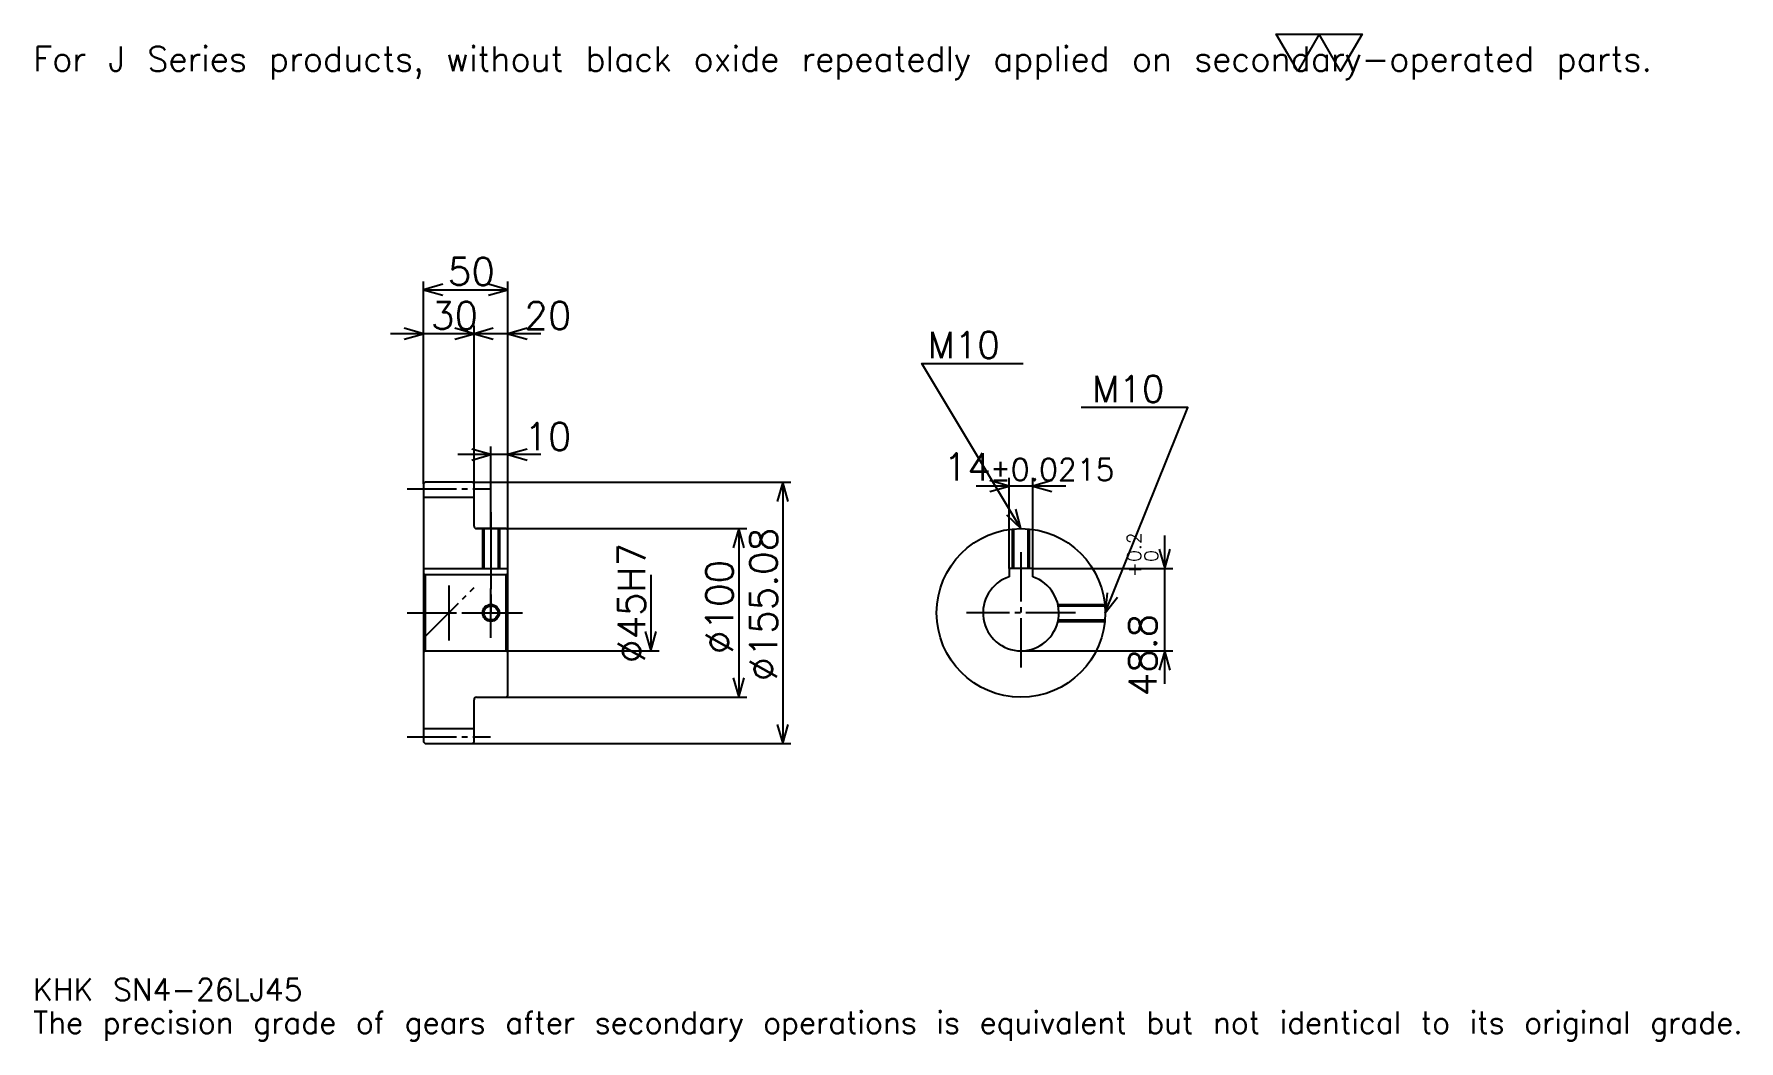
# Model space of a CAD drawing. Extents: x 33 to 1044, y 12 to 609.
import ezdxf

# ---------------------------------------------------------------- set-up
doc = ezdxf.new("R2010")
doc.units = 0
doc.linetypes.add('DASHDOT', pattern=[39.130436, 29.347826, -3.26087, 3.26087, -3.26087])
doc.layers.get('0').update_dxf_attribs({"linetype": 'CONTINUOUS'})
doc.layers.add('DASHDOT', color=6, linetype='DASHDOT')
doc.styles.add('KANJI', font='TXT', dxfattribs={"bigfont": 'BIGFONT'})

msp = doc.modelspace()

# ---------------------------------------------------------------- linework, layer by layer
at = {"color": 5}
for p, q in [((264.130432, 343.299957), (264.130432, 462.321716)), ((264.130432, 457.430389), (314.130432, 457.430389)), ((314.130432, 343.299957), (314.130432, 462.321716)), ((294.130432, 343.299957), (294.130432, 436.234741)), ((313.695648, 431.343445), (244.565216, 431.343445)), ((333.695648, 431.343445), (274.565216, 431.343445)), ((304.130432, 343.299957), (304.130432, 364.495605)), ((333.695648, 359.604309), (284.565216, 359.604309)), ((611.478271, 292.060852), (611.478271, 345.865204)), ((625.478271, 292.060852), (625.478271, 345.865204)), ((264.130432, 342.299957), (264.130432, 343.299957)), ((293.130432, 343.299957), (314.130432, 343.299957)), ((294.130432, 342.299957), (294.130432, 343.299957)), ((304.130432, 315.760864), (304.130432, 343.299957)), ((304.130432, 315.760864), (304.130432, 343.299957)), ((314.130432, 343.299957), (482.065216, 343.299957)), ((314.130432, 314.760864), (314.130432, 343.299957)), ((477.173889, 343.299957), (477.173889, 188.221771)), ((645.043457, 340.973907), (591.913086, 340.973907)), ((295.630432, 315.760864), (314.130432, 315.760864)), ((314.130432, 315.760864), (455.978271, 315.760864)), ((451.086975, 315.760864), (451.086975, 215.760864)), ((703.739136, 223.695648), (703.739136, 311.626068)), ((398.913025, 288.260864), (398.913025, 243.260864)), ((625.478271, 292.060852), (708.630432, 292.060852)), ((314.130432, 243.260864), (403.804352, 243.260864)), ((618.478271, 243.260864), (708.630432, 243.260864)), ((295.630432, 215.760864), (314.130432, 215.760864)), ((314.130432, 215.760864), (455.978271, 215.760864)), ((293.130432, 188.221771), (314.130432, 188.221771)), ((314.130432, 188.221771), (482.065216, 188.221771))]:
    msp.add_line(p, q, dxfattribs=at)
at = {"color": 4}
for p, q in [((264.130432, 334.299957), (294.130432, 334.299957)), ((264.130432, 292.060852), (314.130432, 292.060852)), ((265.130432, 288.260864), (265.130432, 243.260864)), ((313.130432, 288.260864), (314.130432, 289.260864)), ((313.130432, 243.260864), (314.130432, 242.260864)), ((264.130432, 197.221771), (294.130432, 197.221771))]:
    msp.add_line(p, q, dxfattribs=at)
at = {"color": 7}
msp.add_line((279.130432, 282.065216), (279.130432, 249.456512), dxfattribs=at)
msp.add_lwpolyline([(782.608704, 586.956543), (769.891296, 609), (820.760864, 609), (808.043457, 586.956543), (795.326111, 609), (782.608704, 586.956543)], dxfattribs=at)
at = {"color": 5}
for points in [[(275.543488, 460.691254), (264.130432, 457.430389), (275.543488, 454.169525)], [(302.717377, 454.169525), (314.130432, 457.430389), (302.717377, 460.691254)], [(252.717392, 428.082581), (264.130432, 431.343445), (252.717392, 434.604309)], [(282.717377, 428.082581), (294.130432, 431.343445), (282.717377, 434.604309)], [(305.543488, 434.604309), (294.130432, 431.343445), (305.543488, 428.082581)], [(325.543488, 434.604309), (314.130432, 431.343445), (325.543488, 428.082581)], [(618.478271, 315.760864), (559.782593, 413.586945), (619.782593, 413.586945)], [(668.478271, 265.760864), (717.391296, 387.5), (654.130432, 387.5)], [(292.717377, 356.343445), (304.130432, 359.604309), (292.717377, 362.865173)], [(325.543488, 362.865173), (314.130432, 359.604309), (325.543488, 356.343445)], [(600.065186, 337.713043), (611.478271, 340.973907), (600.065186, 344.234772)], [(636.891357, 344.234772), (625.478271, 340.973907), (636.891357, 337.713043)], [(480.434753, 331.886932), (477.173889, 343.299957), (473.913025, 331.886932)], [(609.81012, 323.869751), (618.478271, 315.760864), (615.402466, 327.225159)], [(454.347839, 304.347809), (451.086975, 315.760864), (447.826111, 304.347809)], [(700.478271, 303.473907), (703.739136, 292.060852), (707, 303.473907)], [(669.70752, 277.566803), (668.478271, 265.760864), (675.759033, 275.135376)], [(395.652161, 254.673904), (398.913025, 243.260864), (402.173889, 254.673904)], [(707, 231.847824), (703.739136, 243.260864), (700.478271, 231.847824)], [(447.826111, 227.173904), (451.086975, 215.760864), (454.347839, 227.173904)], [(473.913025, 199.634796), (477.173889, 188.221771), (480.434753, 199.634796)]]:
    msp.add_lwpolyline(points, dxfattribs=at)
at = {"color": 4}
for points in [[(294.130432, 317.260864), (294.130432, 342.299957), (293.130432, 343.299957), (265.130432, 343.299957), (264.130432, 342.299957), (264.130432, 242.260864)], [(295.630432, 215.760864), (313.130432, 215.760864), (314.130432, 216.760864), (314.130432, 314.760864), (313.130432, 315.760864), (295.630432, 315.760864)], [(299.130432, 315.760864), (299.130432, 292.060852)], [(299.94043, 315.760864), (299.94043, 292.060852)], [(308.320435, 315.760864), (308.320435, 292.060852)], [(309.130432, 315.760864), (309.130432, 292.060852)], [(613.478271, 292.060852), (613.478271, 315.510223)], [(614.288269, 292.060852), (614.288269, 315.584991)], [(622.668274, 292.060852), (622.668274, 315.584991)], [(623.478271, 292.060852), (623.478271, 315.510223)], [(264.130432, 242.260864), (265.130432, 243.260864), (313.130432, 243.260864), (313.130432, 288.260864), (265.130432, 288.260864), (264.130432, 289.260864)], [(625.478271, 287.144257), (625.478271, 292.060852), (611.478271, 292.060852), (611.478271, 287.144257)], [(640.415649, 270.760864), (668.227661, 270.760864)], [(640.584717, 269.950867), (668.302368, 269.950867)], [(640.415649, 260.760864), (668.227661, 260.760864)], [(640.584717, 261.570862), (668.302368, 261.570862)], [(264.130432, 242.260864), (264.130432, 189.221771), (265.130432, 188.221771), (293.130432, 188.221771), (294.130432, 189.221771), (294.130432, 214.260864)]]:
    msp.add_lwpolyline(points, dxfattribs=at)
for centre, radius in [((618.478271, 265.760864), 50), ((304.130432, 265.760864), 4.19)]:
    msp.add_circle(centre, radius, dxfattribs=at)
at = {"color": 7}
msp.add_circle((304.130432, 265.760864), 5, dxfattribs=at)
at = {"color": 4}
for centre, radius, start, end in [((295.630432, 317.260864), 1.5, 180, 270), ((618.478271, 265.760864), 22.5, 108.12620381, 71.87379619), ((295.630432, 214.260864), 1.5, 90, 180)]:
    msp.add_arc(centre, radius, start, end, dxfattribs=at)
at = {"layer": 'DASHDOT', "color": 7}
for p, q in [((254.347824, 339.299957), (303.913025, 339.299957)), ((304.130432, 315.760864), (304.130432, 265.760864)), ((618.478271, 301.843475), (618.478271, 233.478256)), ((264.130432, 250.760864), (294.130432, 280.760864)), ((254.347824, 265.760864), (323.913025, 265.760864)), ((650.760864, 265.760864), (586.195679, 265.760864)), ((254.347824, 192.221771), (303.913025, 192.221771))]:
    msp.add_line(p, q, dxfattribs=at)
for points in [[(304.130432, 325.543457), (304.130432, 282.278259)], [(304.130432, 250.978256), (304.130432, 280.543488)], [(289.347839, 265.760864), (318.913025, 265.760864)]]:
    msp.add_lwpolyline(points, dxfattribs=at)

# ---------------------------------------------------------------- texts
at = {"color": 7, "style": 'KANJI'}
for s, height, p in [('For J Series products, without black oxide repeatedly applied on secondary-operated parts.', 14.673913, (32.608696, 586.956543)), ('50', 16.304348, (278.532593, 460.039062)), ('30', 16.304348, (268.532593, 433.952148)), ('20', 16.304348, (323.913025, 433.952148)), ('M10', 15.652175, (563.043457, 416.847839)), ('M10', 15.652175, (660.652161, 390.760864)), ('10', 16.304348, (323.913025, 362.213013)), ('14', 16.304348, (572.594604, 344.234772)), ('%%p0.0215', 13.043478, (600.146973, 344.234772)), ('KHK SN4-26LJ45', 13.043478, (32.608696, 35.869564)), ('The precision grade of gears after secondary operations is equivalent but not identical to its original grade.', 13.043478, (32.608696, 16.304348))]:
    msp.add_text(s, height=height, dxfattribs=at).set_placement(p)
for s, height, p in [('%%c155.08', 16.304348, (473.913025, 225.407593)), ('%%c45H7', 16.304348, (395.652161, 236.005432)), ('0.2', 8.152174, (689.717407, 295.993439)), ('%%c100', 16.304348, (447.826111, 241.304352)), ('+', 8.152174, (689.717407, 286.863007)), ('0', 8.152174, (699.82605, 295.993439)), ('48.8', 16.304348, (698.847839, 216.291321))]:
    msp.add_text(s, height=height, rotation=90, dxfattribs=at).set_placement(p)

doc.saveas('drawing.dxf')
